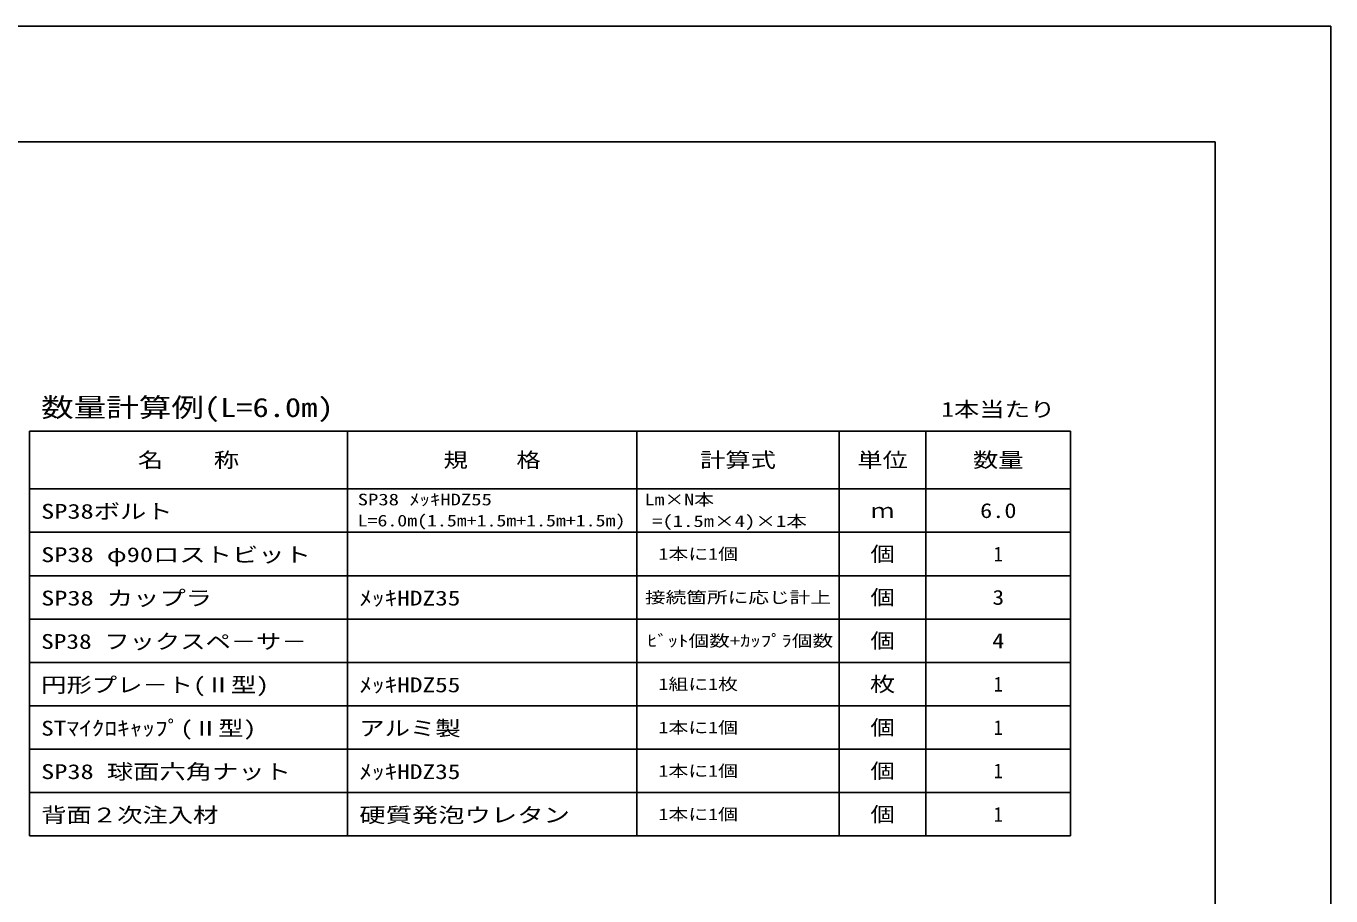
# Model space of a CAD drawing. Units: millimetres at full size, sheet at 1:1; details may follow other scales. Extents: x 0 to 1680, y -15 to 1188.
# Drawn here: x 1228.9 to 1680, y 887.3 to 1188 of the extents above; entities that cross this region are included whole.
import ezdxf
from ezdxf.enums import TextEntityAlignment as Align

# ---------------------------------------------------------------- set-up
doc = ezdxf.new("R2010")
doc.units = ezdxf.units.MM
for name, color, linetype, lineweight in [('7 枠・タイトル', 7, 'Continuous', 25), ('8 数量表', 7, 'Continuous', 25), ('DEFPOINTS_8', 7, 'Continuous', 25)]:
    doc.layers.add(name, color=color, linetype=linetype, lineweight=lineweight)
doc.styles.add('ＭＳ ゴシック', font='')
doc.styles.get('ＭＳ ゴシック').set_extended_font_data('MS Gothic')

msp = doc.modelspace()

# ---------------------------------------------------------------- linework, layer by layer
at = {"layer": '7 枠・タイトル'}
for p, q in [((40, 1148), (1640, 1148)), ((1640, 1148), (1640, 40))]:
    msp.add_line(p, q, dxfattribs=at)
at = {"layer": '8 数量表'}
for p, q in [((1230, 1048), (1590, 1048)), ((1230, 1048), (1230, 908)), ((1340, 1048), (1340, 908)), ((1440, 1048), (1440, 908)), ((1510, 1048), (1510, 908)), ((1540, 1048), (1540, 908)), ((1590, 1048), (1590, 908)), ((1230, 1028), (1590, 1028)), ((1230, 1013), (1590, 1013)), ((1230, 998), (1590, 998)), ((1230, 998), (1590, 998)), ((1230, 983), (1590, 983)), ((1230, 968), (1590, 968)), ((1230, 953), (1590, 953)), ((1230, 938), (1590, 938)), ((1230, 923), (1590, 923)), ((1230, 908), (1590, 908))]:
    msp.add_line(p, q, dxfattribs=at)
at = {"layer": 'DEFPOINTS_8'}
for p, q in [((0, 1188), (1680, 1188)), ((1680, 1188), (1680, 0))]:
    msp.add_line(p, q, dxfattribs=at)

# ---------------------------------------------------------------- texts
at = {"layer": '8 数量表', "style": 'ＭＳ ゴシック'}
for s, height, width, p in [('数量計算例(L=6.0m)', 6.598, 1.25, (1234.072, 1050.876)), ('SP38ボルト', 5.132, 1.3, (1234.072, 1016.143)), ('SP38 φ90ロストビット', 5.132, 1.3, (1234.072, 1001.143)), ('SP38 カップラ', 5.132, 1.3, (1234.072, 986.143)), ('ﾒｯｷHDZ35', 5.132, 1.25, (1344.072, 986.143)), ('SP38 フックスペ－サ－', 5.132, 1.25, (1234.072, 971.143)), ('円形プレ－ト(Ⅱ型)', 5.132, 1.25, (1234.072, 956.143)), ('ﾒｯｷHDZ55', 5.132, 1.25, (1344.072, 956.143)), ('STﾏｲｸﾛｷｬｯﾌﾟ(Ⅱ型)', 5.132, 1.25, (1234.072, 941.143)), ('アルミ製', 5.132, 1.25, (1344.072, 941.143)), ('SP38 球面六角ナット', 5.132, 1.3, (1234.072, 926.143)), ('ﾒｯｷHDZ35', 5.132, 1.25, (1344.072, 926.143)), ('背面２次注入材', 5.132, 1.25, (1234.072, 911.143)), ('硬質発泡ウレタン', 5.132, 1.3, (1344.072, 911.143))]:
    msp.add_text(s, height=height, dxfattribs=dict(at, width=width)).set_placement(p, align=Align.BOTTOM_LEFT)
for s, height, width, p in [('1本当たり', 5.132, 1.25, (1565, 1055.5)), ('名\u3000  称', 5.132, 1.25, (1285, 1038)), ('規\u3000\u3000格', 5.132, 1.2, (1390, 1038)), ('計算式', 5.132, 1.25, (1475, 1038)), ('単位', 5.132, 1.25, (1525, 1038)), ('数量', 5.132, 1.25, (1565, 1038)), ('SP38 ﾒｯｷHDZ55', 4.032, 1.3, (1366.713, 1024.329)), ('ｍ', 5.132, 1.15, (1525, 1020.5)), ('6.0', 5.132, 1.2, (1565, 1020.5)), (' =(1.5m×4)×1本', 4.032, 1.3, (1470.287, 1016.857)), ('個', 5.132, 1.2, (1525, 1005.5)), ('1', 5.132, 0.9, (1565, 1005.5)), ('接続箇所に応じ計上', 4.032, 1.3, (1475, 990.5)), ('個', 5.132, 1.2, (1525, 990.5)), ('個', 5.132, 1.2, (1525, 990.5)), ('3', 5.132, 1.15, (1565, 990.5)), ('ﾋﾞｯﾄ個数+ｶｯﾌﾟﾗ個数', 4.032, 1.3, (1475.741, 975.5)), ('個', 5.132, 1.2, (1525, 975.5)), ('4', 5.132, 1.2, (1565, 975.5)), ('枚', 5.132, 1.25, (1525, 960.5)), ('1', 5.132, 0.9, (1565, 960.5)), ('1', 5.132, 0.9, (1565, 960.5)), ('個', 5.132, 1.2, (1525, 945.5)), ('個', 5.132, 1.2, (1525, 945.5)), ('個', 5.132, 1.2, (1525, 945.5)), ('1', 5.132, 0.9, (1565, 945.5)), ('個', 5.132, 1.2, (1525, 930.5)), ('1', 5.132, 0.9, (1565, 930.5)), ('個', 5.132, 1.2, (1525, 915.5)), ('1', 5.132, 0.9, (1565, 915.5))]:
    msp.add_text(s, height=height, dxfattribs=dict(at, width=width)).set_placement(p, align=Align.MIDDLE_CENTER)
at = {"layer": '8 数量表', "style": 'ＭＳ ゴシック', "width": 1.25}
for s, p in [('Lm×N本', (1466.713, 1024.329)), ('1本に1個', (1475, 1005.5)), ('1組に1枚', (1475, 960.5)), ('1本に1個', (1475, 945.5)), ('1本に1個', (1475, 930.5)), ('1本に1個', (1475, 915.5))]:
    msp.add_text(s, height=4.032, dxfattribs=at).set_placement(p, align=Align.MIDDLE_RIGHT)
msp.add_text('L=6.0m(1.5m+1.5m+1.5m+1.5m)', height=4.032, dxfattribs=at).set_placement((1343.485, 1017.038), align=Align.MIDDLE_LEFT)

doc.saveas('drawing.dxf')
